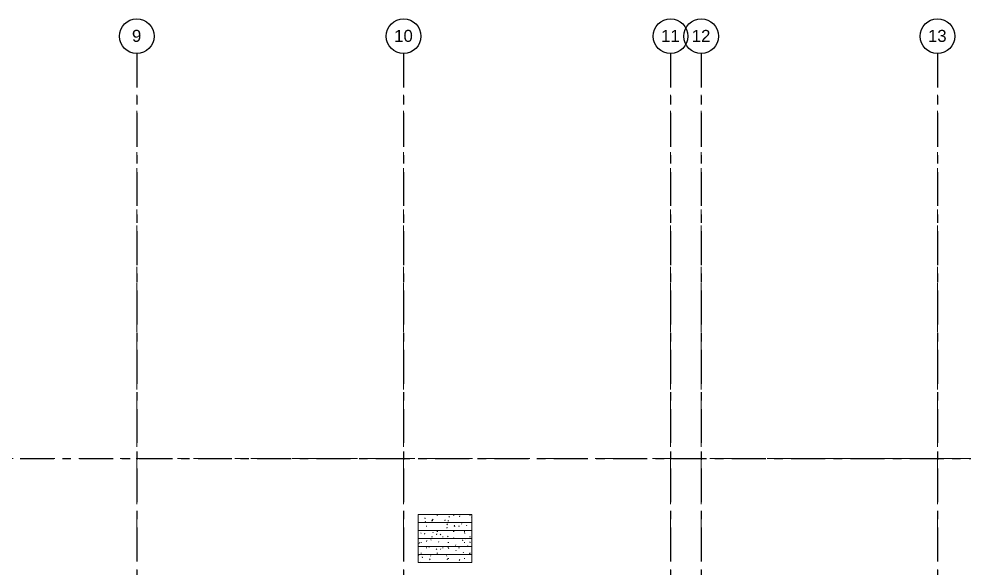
# Model space of a CAD drawing. Header units: millimetres. Extents: x -4000 to 187956, y -58990 to 162485.
# Drawn here: x 63586 to 99000, y 141886 to 162485 of the extents above; entities that cross this region are included whole.
import ezdxf

# ---------------------------------------------------------------- set-up
doc = ezdxf.new("R2010")
doc.units = ezdxf.units.MM
for name, pattern in [('Grid Line', [2222.5, 1270, -317.5, 317.5, -317.5]), ('Grid Line 12_5mm', [2150, 1250, -300, 300, -300]), ('Overhead 1_5mm', [250, 150, -100])]:
    doc.linetypes.add(name, pattern=pattern)
for name, color, linetype, lineweight in [('S-GRID', 1, 'Continuous', 30), ('S-GRID-IDEN', 1, 'Continuous', 30), ('S-STRS', 31, 'Continuous', 9)]:
    doc.layers.add(name, color=color, linetype=linetype, lineweight=lineweight)
doc.styles.add('Arial', font='arial.ttf', dxfattribs={"height": 450})
pattern_1 = [(0, (0, 0), (812.8, 203.2), [33.528, -576.072, 33.528, -576.072, -3251.2]), (0, (0, 0), (812.8, 203.2), [-1219.2, 33.528, -1185.672, 33.528, -576.072, -1422.4]), (0, (0, 0), (812.8, 203.2), [-3048, 33.528, -372.872, 33.528, -982.472]), (120, (304.8, 101.6), (-582.37636, 602.30545), [33.528, -576.072, 33.528, -576.072, -3251.2]), (120, (304.8, 101.6), (-582.37636, 602.30545), [-1219.2, 33.528, -1185.672, 33.528, -576.072, -1422.4]), (120, (304.8, 101.6), (-582.37636, 602.30545), [-3048, 33.528, -372.872, 33.528, -982.472]), (240, (406.4, 508), (-230.42364, -805.50545), [33.528, -576.072, 33.528, -576.072, -3251.2]), (240, (406.4, 508), (-230.42364, -805.50545), [-1219.2, 33.528, -1185.672, 33.528, -576.072, -1422.4]), (240, (406.4, 508), (-230.42364, -805.50545), [-3048, 33.528, -372.872, 33.528, -982.472])]

# ---------------------------------------------------------------- blocks, each defined once
blk = doc.blocks.new('CMF2_NHAXUONG_A_rvt-1-FFS - TANG 1')
at = {"layer": 'S-STRS'}
h = blk.add_hatch(dxfattribs=at)
h.set_pattern_fill('FP_1', color=256, style=0, pattern_type=2)
h.set_pattern_definition(pattern_1)
h.paths.add_polyline_path([(80550, 143600), (80550, 143900), (78550, 143900), (78550, 143600)])
h = blk.add_hatch(dxfattribs=at)
h.set_pattern_fill('FP_10', color=256, style=0, pattern_type=2)
h.set_pattern_definition(pattern_1)
h.paths.add_polyline_path([(80550, 143300), (80550, 143600), (78550, 143600), (78550, 143300)])
h = blk.add_hatch(dxfattribs=at)
h.set_pattern_fill('FP_1', color=256, style=0, pattern_type=2)
h.set_pattern_definition(pattern_1)
h.paths.add_polyline_path([(80550, 143000), (80550, 143300), (78550, 143300), (78550, 143000)])
h = blk.add_hatch(dxfattribs=at)
h.set_pattern_fill('FP_1', color=256, style=0, pattern_type=2)
h.set_pattern_definition(pattern_1)
h.paths.add_polyline_path([(80550, 142700), (80550, 143000), (78550, 143000), (78550, 142700)])
h = blk.add_hatch(dxfattribs=at)
h.set_pattern_fill('FP_1', color=256, style=0, pattern_type=2)
h.set_pattern_definition(pattern_1)
h.paths.add_polyline_path([(80550, 142400), (80550, 142700), (78550, 142700), (78550, 142400)])
h = blk.add_hatch(dxfattribs=at)
h.set_pattern_fill('FP_10', color=256, style=0, pattern_type=2)
h.set_pattern_definition(pattern_1)
h.paths.add_polyline_path([(80550, 142100), (80550, 142400), (78550, 142400), (78550, 142100)])
at = {"layer": 'S-GRID', "linetype": 'Grid Line 12_5mm', "lineweight": 9}
for p, q in [((68000, 161185), (68000, -16487)), ((78000, 161185), (78000, -16487)), ((88000, 161185), (88000, -16487)), ((89150, 161185), (89150, -16487)), ((98000, 161185), (98000, -16487)), ((-824, 146000), (183641, 146000))]:
    blk.add_line(p, q, dxfattribs=at)
at = {"layer": 'S-STRS', "color": 250}
for p, q in [((80550, 143900), (78550, 143900)), ((78550, 143900), (78550, 143600)), ((80550, 143900), (80550, 143600)), ((78550, 143600), (78550, 143300)), ((80550, 143600), (78550, 143600)), ((80550, 143600), (80550, 143300)), ((78550, 143300), (78550, 143000)), ((80550, 143300), (78550, 143300)), ((80550, 143300), (80550, 143000)), ((78550, 143000), (78550, 142700)), ((80550, 143000), (78550, 143000)), ((80550, 143000), (80550, 142700)), ((78550, 142700), (78550, 142400)), ((80550, 142700), (78550, 142700)), ((78550, 142400), (78550, 142100)), ((80550, 142400), (78550, 142400)), ((80550, 142700), (80550, 142400)), ((80550, 142400), (80550, 142100)), ((80550, 142100), (78550, 142100))]:
    blk.add_line(p, q, dxfattribs=at)
at = {"layer": 'S-STRS', "color": 250, "linetype": 'Overhead 1_5mm'}
for p, q in [((80550, 143900), (78550, 143900)), ((80550, 143600), (78550, 143600)), ((80550, 143300), (78550, 143300)), ((80550, 143000), (78550, 143000)), ((80550, 142700), (78550, 142700)), ((80550, 142400), (78550, 142400))]:
    blk.add_line(p, q, dxfattribs=at)
blk = doc.blocks.new('Grid - M_Grid Head - Circle 2-61448-FFS - TANG 1')
at = {"layer": 'S-GRID-IDEN'}
blk.add_circle((0, 0), 6.5, dxfattribs=at)

msp = doc.modelspace()

# ---------------------------------------------------------------- block references
at = {"lineweight": 5}
msp.add_blockref('CMF2_NHAXUONG_A_rvt-1-FFS - TANG 1', (0, 0), dxfattribs=at)

# ---------------------------------------------------------------- texts
at = {"layer": 'S-GRID-IDEN', "char_height": 450, "attachment_point": 1, "style": 'Arial'}
for s, insert, width in [('9', (67822, 162073), 424.89), ('10', (77646, 162073), 849.79), ('11', (87646, 162073), 849.79), ('12', (88796, 162073), 849.79), ('13', (97646, 162073), 849.79)]:
    msp.add_mtext(s, dxfattribs=dict(at, insert=insert, width=width))

# ---------------------------------------------------------------- next in the draw order: linework, layer by layer
at = {"layer": 'S-GRID', "linetype": 'Grid Line'}
for p, q in [((68000, 161185), (68000, -16487)), ((78000, 161185), (78000, -16487)), ((88000, 161185), (88000, -16487)), ((89150, 161185), (89150, -16487)), ((98000, 161185), (98000, -16487)), ((-824, 146000), (183641, 146000))]:
    msp.add_line(p, q, dxfattribs=at)

# ---------------------------------------------------------------- next in the draw order: block references
at = {"layer": 'S-GRID-IDEN', "xscale": 99.99999999999993, "yscale": 99.99999999999993, "zscale": 99.99999999999993, "rotation": 180}
for p in [(68000, 161835), (78000, 161835), (88000, 161835), (89150, 161835), (98000, 161835)]:
    msp.add_blockref('Grid - M_Grid Head - Circle 2-61448-FFS - TANG 1', p, dxfattribs=at)

doc.saveas('drawing.dxf')
